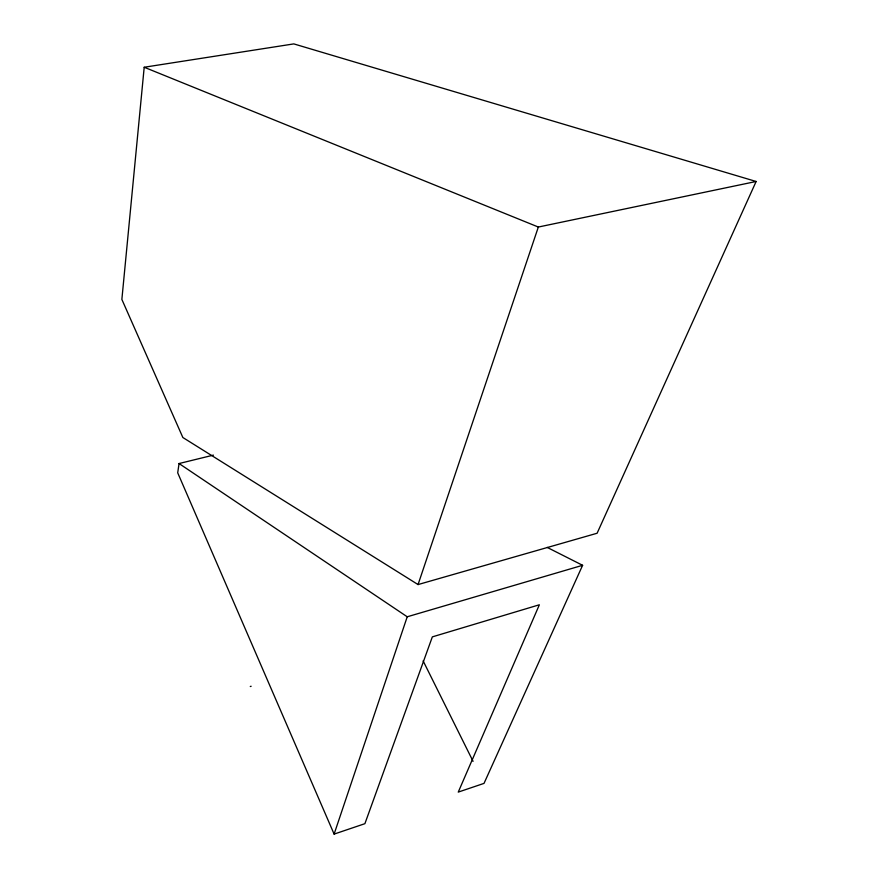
<?xml version="1.0" encoding="UTF-8"?>
<svg xmlns="http://www.w3.org/2000/svg" width="878" height="878" viewBox="0 0 878 878"><rect width="100%" height="100%" fill="white"/><g stroke="black" fill="none" stroke-linecap="round" stroke-linejoin="round"><path stroke-width="1.32" d="M144.201 67.244L121.866 299.42L182.854 437.507L418.06 584.572L597.106 533.242L756.134 181.483L293.812 43.9L144.201 67.244L538.335 227.04L756.134 181.483M213.42 455.122L179.057 463.54L177.707 472.825L334.112 834.1L364.897 823.685L432.338 636.879L539.366 604.777L458.261 792.099L484.019 783.385L582.608 565.3L547.203 547.411M334.112 834.1L407.227 616.784L582.608 565.3M418.06 584.572L538.335 227.04M250.285 686.519L251.141 686.267M179.057 463.54L407.227 616.784M423.13 660.882L473.066 761.336"/></g></svg>
